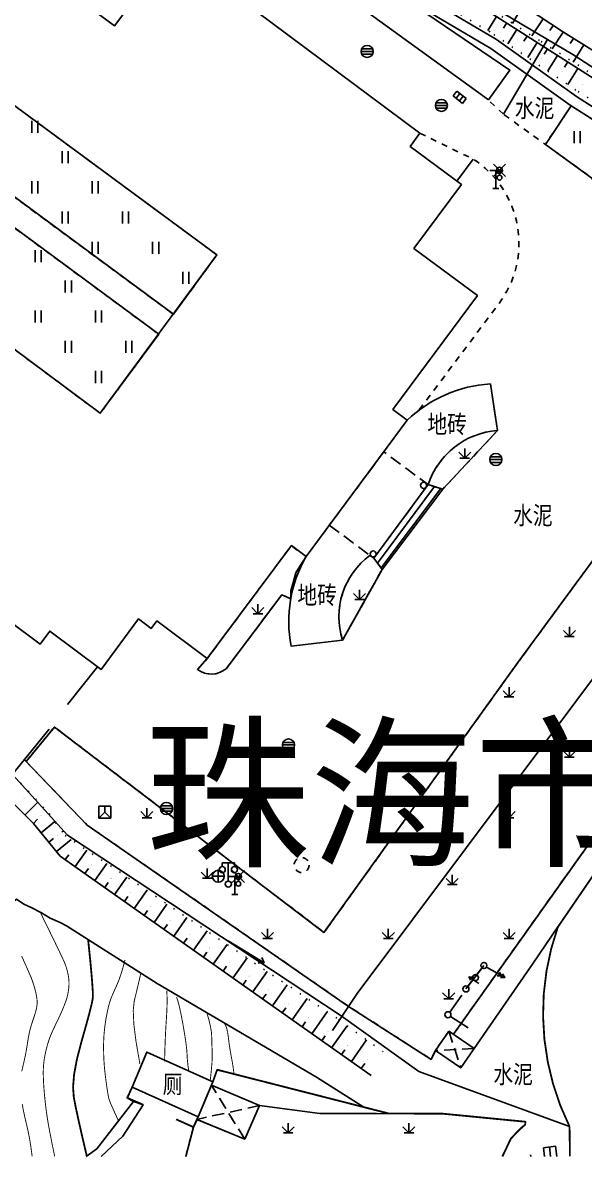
# Model space of a CAD drawing. Extents: x 396500 to 398250, y 1005980 to 1008200.
# Drawn here: x 396586.7 to 396633.3, y 1006599.9 to 1006693.8 of the extents above; entities that cross this region are included whole.
import ezdxf
from ezdxf.enums import TextEntityAlignment as Align

# ---------------------------------------------------------------- set-up
doc = ezdxf.new("R2010")
doc.units = 0
doc.header["$LTSCALE"] = 0.5
doc.header["$PDMODE"] = 35
doc.header["$PDSIZE"] = 0.5
for name, pattern in [('X4', [1.6, 0, -1.6]), ('X5', [3, 2, -1]), ('X6', [2, 1, -1])]:
    doc.linetypes.add(name, pattern=pattern)
doc.layers.get('0').update_dxf_attribs({"linetype": 'CONTINUOUS'})
doc.layers.add('ASSIST', color=7, linetype='CONTINUOUS', plot=False)
for name, color, linetype in [('DGX', 2, 'CONTINUOUS'), ('DLDW', 11, 'CONTINUOUS'), ('DLSS', 4, 'CONTINUOUS'), ('DMTZ', 3, 'CONTINUOUS'), ('GXYZ', 2, 'CONTINUOUS'), ('JMD', 6, 'CONTINUOUS'), ('SXSS', 5, 'CONTINUOUS'), ('ZBTZ', 3, 'CONTINUOUS')]:
    doc.layers.add(name, color=color, linetype=linetype)
doc.layers.add('绘图层', color=6, linetype='CONTINUOUS', lineweight=5)
doc.styles.add('粗等线体', font='simhei.ttf')
doc.styles.add('细等线体', font='长等线体_0.TTF', dxfattribs={"width": 0.8})
doc.linetypes.add('10412', pattern='A,2,[158,AAA.SHX,S=1,R=0,X=0,Y=0],2,[151,AAA.SHX,S=1,R=0,X=0,Y=3],1e-12', length=4)
doc.linetypes.add('10421', pattern='A,2,[150,AAA.SHX,S=1,R=0,X=0,Y=1],1e-11', length=2)
doc.linetypes.add('10422', pattern='A,2,[150,AAA.SHX,S=1,R=0,X=0,Y=1],2,[177,AAA.SHX,S=1,R=0,X=0,Y=0.8],1e-09', length=4)
doc.linetypes.add('1161', pattern='A,0,[149,AAA.SHX,S=0.15,R=0,X=0,Y=0],-1.6', length=1.6)
doc.linetypes.add('443', pattern='A,5,[169,AAA.SHX,S=0.83,R=0,X=0,Y=0],5', length=10)
doc.linetypes.add('444', pattern='A,4.5,[145,AAA.SHX,S=1,R=0,X=0,Y=1],4.5,-0.5,[146,AAA.SHX,S=1,R=0,X=0,Y=0],-0.5', length=10)

# ---------------------------------------------------------------- blocks, each defined once
blk = doc.blocks.new('gc170')
at = {"linetype": 'Continuous'}
blk.add_circle((0, 0), 0.5, dxfattribs=at)
blk = doc.blocks.new('gc013a')
at = {"linetype": 'Continuous'}
blk.add_line((0.5, 0), (4, 0), dxfattribs=at)
at = {"linetype": 'Continuous', "flags": 128}
for points in [[(2.77, 0.35), (3.38, 0), (2.77, -0.35)], [(3.39, 0.35), (4, 0), (3.39, -0.35)]]:
    blk.add_lwpolyline(points, dxfattribs=at)
blk = doc.blocks.new('gc086')
for p, q in [((0, 0), (7, 0)), ((7, 0), (6.18, 0.57)), ((7, 0), (6.18, -0.57))]:
    blk.add_line(p, q)
blk = doc.blocks.new('gc232')
for p, q in [((0.5, 1), (0.5, -1)), ((0.5, -1), (0.19, -0.46)), ((0.5, -1), (0.81, -0.46))]:
    blk.add_line(p, q)
blk.add_circle((0, 0), 0.5)
blk = doc.blocks.new('gc063')
for p, q in [((-1, 3), (1, 3)), ((0, 0), (0, 3)), ((0.6, 3), (0.6, 2.2)), ((-0.5, 0), (0.5, 0))]:
    blk.add_line(p, q)
blk.add_circle((0.6, 1.8), 0.4)
blk.add_point((0.6, 3))
blk.add_point((0.6, 3))
blk = doc.blocks.new('gc053')
for p, q in [((-1, 0), (1, 0)), ((-0.9, 0.43), (0.9, 0.43)), ((-0.88, -0.47), (0.88, -0.47))]:
    blk.add_line(p, q)
blk.add_circle((0, 0), 1)
blk = doc.blocks.new('gc041')
for p, q in [((-1, 0.5), (1, 0.5)), ((-1, -0.5), (-1, 0.5)), ((-0.33, 0.5), (-0.33, -0.5)), ((0.33, 0.5), (0.33, -0.5)), ((1, 0.5), (1, -0.5)), ((1, -0.5), (-1, -0.5))]:
    blk.add_line(p, q)
blk = doc.blocks.new('gc049')
for p, q in [((-1, 1), (-1, -1)), ((1, 1), (-1, 1)), ((-1, -1), (0, 0)), ((0, 0), (0, 1)), ((0, 0), (1, -1)), ((1, -1), (1, 1)), ((-1, -1), (1, -1))]:
    blk.add_line(p, q)
blk = doc.blocks.new('gc097')
for p, q in [((-1, 2.9), (-1, 3.5)), ((-1, 3.5), (1, 3.5)), ((0, 0.5), (0, 3.5)), ((1, 3.5), (1, 2.9))]:
    blk.add_line(p, q)
for centre in [(-1, 2.4), (1, 2.4), (0, 0)]:
    blk.add_circle(centre, 0.5)
blk = doc.blocks.new('gc043')
for p, q in [((-1, 0), (1, 0)), ((0, -1), (0, 1))]:
    blk.add_line(p, q)
blk.add_circle((0, 0), 1)
blk = doc.blocks.new('gc013c')
at = {"linetype": 'Continuous'}
blk.add_line((0.5, 0), (4, 0), dxfattribs=at)
at = {"linetype": 'Continuous', "const_width": 0.15, "flags": 128}
blk.add_lwpolyline([(3.775, 0, 1), (3.925, 0, 1)], format="xyb", close=True, dxfattribs=at)
blk = doc.blocks.new('gc323')
at = {"flags": 128}
for points in [[(-0.5, 0), (-0.5, 2)], [(0.5, 0), (0.5, 2)]]:
    blk.add_lwpolyline(points, dxfattribs=at)
blk = doc.blocks.new('gc124')
for p, q in [((-1, 1), (0, 0)), ((-0.8, 0), (0.8, 0)), ((0, 0), (0, 1.6)), ((0, 0), (1, 1))]:
    blk.add_line(p, q)
blk = doc.blocks.new('GC200')
at = {"linetype": 'Continuous', "const_width": 0.2, "flags": 128}
blk.add_lwpolyline([(-0.1, 0, 1), (0.1, 0, 1)], format="xyb", close=True, dxfattribs=at)

msp = doc.modelspace()

# ---------------------------------------------------------------- linework, layer by layer
at = {"layer": 'ASSIST', "linetype": 'X4'}
for points in [[(396657.988, 1006671.982), (396655.198, 1006674.047), (396651.147, 1006677.129), (396650.827, 1006676.708), (396649.853, 1006677.231), (396646.467, 1006679.329), (396632.569, 1006688.235), (396625.454, 1006693.053), (396614.905, 1006699.277), (396606.078, 1006704.39), (396601.981, 1006705.978), (396587.123, 1006711.475), (396578.233, 1006713.982), (396568.544, 1006715.93), (396554.916, 1006718.275), (396548.557, 1006720.072), (396525.429, 1006729.389), (396500, 1006746.265)], [(396652.934, 1006677.239), (396646.373, 1006681.614), (396639.629, 1006685.904), (396629.543, 1006692.337), (396619.463, 1006698.769), (396610.855, 1006703.831), (396601.894, 1006708.169), (396594.478, 1006711.088), (396591.133, 1006712.104), (396587.927, 1006713.543)], [(396500, 1006699.34), (396501.896, 1006698.033), (396508.976, 1006693.783), (396525.671, 1006684.12), (396538.75, 1006676.549), (396547.996, 1006669.293), (396560.321, 1006656.653), (396566.026, 1006650.083), (396569.724, 1006646.164), (396579.931, 1006637.354), (396585.956, 1006631.554), (396588.942, 1006628.367), (396590.271, 1006626.548), (396612.892, 1006611.339), (396616.805, 1006608.503)]]:
    msp.add_lwpolyline(points, dxfattribs=at)
at = {"layer": 'ASSIST', "linetype": '1161', "elevation": 19.049, "flags": 128}
msp.add_lwpolyline([(396602.839, 1006674.595), (396576.824, 1006693.753), (396577.011, 1006694.007), (396572.761, 1006697.137), (396573.158, 1006693.03), (396574.106, 1006685.622), (396576.046, 1006683.817), (396579.261, 1006683.286), (396584.026, 1006680.884), (396599.227, 1006669.69)], close=True, dxfattribs=at)
at = {"layer": 'ASSIST', "linetype": '1161'}
msp.add_lwpolyline([(396628.406, 1006695.108), (396631.541, 1006693.017), (396633.883, 1006691.56)], dxfattribs=at)
at = {"layer": 'ASSIST', "linetype": '1161', "flags": 128}
msp.add_lwpolyline([(396577.764, 1006681.628), (396582.079, 1006679.771), (396598.011, 1006668.038), (396593.166, 1006661.492), (396578.734, 1006672.228), (396570.526, 1006682.251)], close=True, dxfattribs=at)
for points in [[(396626.074, 1006660.066, 0.303009), (396620.323, 1006655.586), (396621.545, 1006655.205)], [(396622.05, 1006610.374), (396620.941, 1006608.76), (396620.576, 1006608.029), (396613.66, 1006612.47), (396592.099, 1006627.411), (396587.03, 1006632.671), (396589.375, 1006635.525), (396611.702, 1006618.531), (396627.759, 1006640.866), (396638.883, 1006655.989, -0.379463), (396643.639, 1006654.741), (396646.456, 1006652.519, -0.14126), (396648.095, 1006646.153), (396625.101, 1006613.872), (396622.435, 1006610.115)], [(396608.949, 1006646.144), (396608.218, 1006646.476), (396603.598, 1006640.356, -0.350688), (396601.229, 1006640.296), (396602.036, 1006641.196), (396608.998, 1006650.541), (396610.214, 1006649.635), (396609.387, 1006648.333), (396608.961, 1006646.792)], [(396615.502, 1006649.736, 0.322315), (396613.242, 1006642.721), (396616.52, 1006648.571), (396615.83, 1006649.492)]]:
    msp.add_lwpolyline(points, format="xyb", close=True, dxfattribs=at)
at = {"layer": 'ASSIST', "linetype": 'Continuous', "flags": 128}
msp.add_lwpolyline([(396616.52, 1006648.571), (396615.83, 1006649.492), (396620.323, 1006655.586), (396621.545, 1006655.205)], close=True, dxfattribs=at)
at = {"layer": 'ASSIST', "linetype": '1161', "flags": 128}
msp.add_lwpolyline([(396591.992, 1006600), (396592.885, 1006600.627), (396595.912, 1006604.544), (396595.413, 1006604.843), (396595.808, 1006605.731), (396597.037, 1006608.63), (396602.503, 1006606.172), (396602.843, 1006607.174), (396614.996, 1006604.078), (396611.089, 1006606.567), (396597.886, 1006614.313), (396590.379, 1006619.082), (396589.862, 1006619.35), (396589.009, 1006619.723), (396588.299, 1006620.154), (396587.446, 1006620.584), (396586.848, 1006620.871), (396586.243, 1006621.279), (396581.428, 1006617.677), (396580.351, 1006616.627), (396579.346, 1006615.623), (396577.737, 1006614.19), (396573.931, 1006612.48), (396572.904, 1006611.232), (396572.052, 1006610.721), (396571.057, 1006610.625), (396569.474, 1006610.64), (396569.063, 1006610.579), (396568.077, 1006610.416), (396567.084, 1006610.203), (396566.887, 1006610.141), (396564.074, 1006609.251), (396562.812, 1006608.841), (396560.785, 1006608.179), (396558.976, 1006607.718), (396557.763, 1006607.5), (396557.418, 1006607.448), (396561.278, 1006601.387), (396561.855, 1006600.005), (396561.858, 1006600)], dxfattribs=at)
at = {"layer": 'ASSIST', "linetype": 'Continuous', "flags": 128}
for points in [[(396623.458, 1006613.858), (396624.946, 1006615.796)], [(396630.979, 1006600), (396630.869, 1006600.844)]]:
    msp.add_lwpolyline(points, dxfattribs=at)
at = {"layer": 'ASSIST', "linetype": '1161', "elevation": -27.346}
msp.add_lwpolyline([(396600.26, 1006600), (396600.889, 1006602.425), (396601.201, 1006603.05), (396605.139, 1006601.424), (396606.359, 1006604.209), (396611.371, 1006603.557), (396615.889, 1006603.509), (396621.493, 1006603.538), (396628.396, 1006602.867), (396628.372, 1006602.618), (396627.189, 1006601.479), (396626.48, 1006600)], dxfattribs=at)
at = {"layer": 'ASSIST', "linetype": 'Continuous', "elevation": 19.998, "flags": 128}
msp.add_lwpolyline([(396630.979, 1006600), (396630.869, 1006600.844)], dxfattribs=at)
at = {"layer": 'DGX', "linetype": 'Continuous', "const_width": 0.075}
for points in [[(396589.393, 1006600), (396589.178, 1006601.055), (396589.004, 1006601.94), (396588.872, 1006602.656), (396588.782, 1006603.203), (396588.715, 1006603.667), (396588.654, 1006604.135), (396588.6, 1006604.608), (396588.552, 1006605.085), (396588.512, 1006605.55), (396588.482, 1006605.987), (396588.462, 1006606.397), (396588.451, 1006606.778), (396588.452, 1006607.138), (396588.468, 1006607.481), (396588.499, 1006607.809), (396588.544, 1006608.121), (396588.599, 1006608.416), (396588.657, 1006608.692), (396588.718, 1006608.95), (396588.783, 1006609.189), (396588.851, 1006609.415), (396588.922, 1006609.631), (396588.997, 1006609.838), (396589.074, 1006610.035), (396589.164, 1006610.247), (396589.277, 1006610.497), (396589.412, 1006610.785), (396589.569, 1006611.111), (396589.73, 1006611.446), (396589.875, 1006611.758), (396590.004, 1006612.05), (396590.117, 1006612.319), (396590.214, 1006612.563), (396590.294, 1006612.775), (396590.357, 1006612.957), (396590.404, 1006613.108), (396590.44, 1006613.244), (396590.473, 1006613.381), (396590.501, 1006613.518), (396590.526, 1006613.656), (396590.547, 1006613.795), (396590.563, 1006613.935), (396590.574, 1006614.075), (396590.581, 1006614.215), (396590.582, 1006614.357), (396590.577, 1006614.498), (396590.568, 1006614.64), (396590.552, 1006614.783), (396590.531, 1006614.926), (396590.505, 1006615.071), (396590.474, 1006615.217), (396590.437, 1006615.364), (396590.396, 1006615.512), (396590.35, 1006615.662), (396590.299, 1006615.814), (396590.243, 1006615.968), (396590.071, 1006616.352), (396589.669, 1006617.194), (396589.039, 1006618.493), (396588.178, 1006620.251)], [(396595.217, 1006616.251), (396595.048, 1006615.606), (396594.873, 1006615.03), (396594.692, 1006614.523), (396594.505, 1006614.087), (396594.329, 1006613.707), (396594.183, 1006613.372), (396594.066, 1006613.082), (396593.978, 1006612.837), (396593.906, 1006612.594), (396593.833, 1006612.313), (396593.762, 1006611.993), (396593.69, 1006611.634), (396593.624, 1006611.256), (396593.568, 1006610.88), (396593.522, 1006610.506), (396593.486, 1006610.133), (396593.462, 1006609.745), (396593.448, 1006609.323), (396593.446, 1006608.868), (396593.456, 1006608.38), (396593.48, 1006607.863), (396593.521, 1006607.321), (396593.58, 1006606.755), (396593.657, 1006606.164), (396593.735, 1006605.622), (396593.801, 1006605.202), (396593.855, 1006604.903), (396593.895, 1006604.726), (396593.969, 1006604.527), (396594.125, 1006604.165), (396594.361, 1006603.639), (396594.679, 1006602.948)], [(396598.686, 1006613.711), (396598.704, 1006613.164), (396598.704, 1006612.589), (396598.685, 1006611.987), (396598.646, 1006611.356), (396598.601, 1006610.654), (396598.561, 1006609.837), (396598.526, 1006608.905), (396598.496, 1006607.858)], [(396601.98, 1006611.954), (396602.161, 1006611.332), (396602.291, 1006610.794), (396602.371, 1006610.338), (396602.401, 1006609.965), (396602.407, 1006609.635), (396602.417, 1006609.307), (396602.43, 1006608.982), (396602.446, 1006608.658), (396602.449, 1006608.268), (396602.423, 1006607.74), (396602.366, 1006607.075), (396602.281, 1006606.272)]]:
    msp.add_lwpolyline(points, dxfattribs=at)
at = {"layer": 'DGX', "color": 3, "linetype": 'Continuous', "lineweight": -2, "const_width": 0.15, "flags": 128}
msp.add_lwpolyline([(396592.053, 1006600.043), (396591.682, 1006601.621), (396591.379, 1006602.957), (396591.144, 1006604.051), (396590.978, 1006604.903), (396590.918, 1006605.736), (396591.002, 1006606.772), (396591.23, 1006608.01), (396591.603, 1006609.452), (396591.996, 1006610.837), (396592.285, 1006611.907), (396592.472, 1006612.662), (396592.555, 1006613.102), (396592.554, 1006613.616), (396592.489, 1006614.595), (396592.36, 1006616.039), (396592.166, 1006617.947)], dxfattribs=at)
at = {"layer": 'DGX', "linetype": 'Continuous', "const_width": 0.075, "flags": 128}
for points in [[(396586.659, 1006616.58), (396587.017, 1006615.784), (396587.276, 1006615.198), (396587.435, 1006614.823), (396587.54, 1006614.548), (396587.638, 1006614.262), (396587.728, 1006613.966), (396587.809, 1006613.659), (396587.876, 1006613.361), (396587.921, 1006613.09), (396587.943, 1006612.846), (396587.944, 1006612.63), (396587.918, 1006612.405), (396587.862, 1006612.136), (396587.775, 1006611.821), (396587.658, 1006611.461), (396587.537, 1006611.098), (396587.436, 1006610.772), (396587.355, 1006610.484), (396587.296, 1006610.233), (396587.247, 1006609.989), (396587.198, 1006609.721), (396587.15, 1006609.43), (396587.102, 1006609.115), (396587.045, 1006608.769), (396586.972, 1006608.383), (396586.881, 1006607.958), (396586.773, 1006607.493), (396586.671, 1006607.045)], [(396596.454, 1006607.656), (396596.138, 1006609.478), (396595.954, 1006610.949), (396595.902, 1006612.069), (396595.982, 1006612.839), (396596.127, 1006613.432), (396596.269, 1006614.024), (396596.407, 1006614.615), (396596.543, 1006615.205)], [(396599.487, 1006613.18), (396599.601, 1006612.86), (396599.728, 1006612.376), (396599.868, 1006611.73), (396600.02, 1006610.922), (396600.161, 1006610.102), (396600.264, 1006609.424), (396600.329, 1006608.886), (396600.358, 1006608.491), (396600.374, 1006608.157), (396600.404, 1006607.807), (396600.447, 1006607.441), (396600.503, 1006607.059)], [(396604.244, 1006606.817), (396604.214, 1006607.104), (396604.167, 1006607.436), (396604.106, 1006607.814), (396604.028, 1006608.236), (396603.949, 1006608.673), (396603.88, 1006609.094), (396603.822, 1006609.498), (396603.775, 1006609.886), (396603.725, 1006610.24), (396603.658, 1006610.543), (396603.575, 1006610.794), (396603.475, 1006610.994)], [(396586.706, 1006604.34), (396586.8, 1006603.826), (396586.916, 1006603.278), (396587.054, 1006602.699), (396587.195, 1006602.083), (396587.322, 1006601.428), (396587.433, 1006600.733), (396587.53, 1006600)]]:
    msp.add_lwpolyline(points, dxfattribs=at)
at = {"layer": 'DLDW', "color": 11, "linetype": 'Continuous'}
for p, q in [((396630.869, 1006600.844), (396629.877, 1006600.715)), ((396629.971, 1006600), (396629.877, 1006600.715)), ((396630.475, 1006600), (396630.373, 1006600.779))]:
    msp.add_line(p, q, dxfattribs=at)
at = {"layer": 'DLDW', "linetype": 'Continuous', "flags": 128}
for points, elevation in [([(396625.32, 1006687.43), (396608.137, 1006699.897), (396609.555, 1006701.786), (396627.101, 1006689.884)], 19.55), ([(396597.037, 1006608.63), (396602.503, 1006606.172), (396601.273, 1006603.273), (396595.808, 1006605.731)], -27.346)]:
    msp.add_lwpolyline(points, close=True, dxfattribs=dict(at, elevation=elevation))
at = {"layer": 'DLSS', "linetype": 'X6', "flags": 128}
for points, elevation in [([(396572.761, 1006697.137), (396573.158, 1006693.03), (396574.106, 1006685.622), (396576.046, 1006683.817), (396579.261, 1006683.286), (396584.026, 1006680.884), (396599.227, 1006669.69)], 19.049), ([(396639.625, 1006669.795), (396639.284, 1006670.543), (396633.897, 1006680.96), (396630.037, 1006683.74), (396626.567, 1006686.246)], 19.203)]:
    msp.add_lwpolyline(points, dxfattribs=dict(at, elevation=elevation))
for points, elevation in [([(396602.839, 1006674.595), (396576.824, 1006693.753), (396577.011, 1006694.007), (396572.761, 1006697.137), (396573.158, 1006693.03), (396574.106, 1006685.622), (396576.046, 1006683.817), (396579.261, 1006683.286), (396584.026, 1006680.884), (396599.227, 1006669.69)], 19.049), ([(396639.625, 1006669.795), (396639.284, 1006670.543), (396633.897, 1006680.96), (396630.037, 1006683.74), (396632.171, 1006686.935), (396646.006, 1006678.183), (396644.192, 1006675.798), (396643.56, 1006676.279), (396642.374, 1006674.684), (396641.747, 1006673.692), (396642.281, 1006673.286)], 19.203)]:
    msp.add_lwpolyline(points, close=True, dxfattribs=dict(at, elevation=elevation))
for points in [[(396626.567, 1006686.246), (396625.14, 1006687.561)], [(396620.323, 1006655.586), (396621.545, 1006655.205), (396626.074, 1006660.066)], [(396613.242, 1006642.721), (396616.52, 1006648.571), (396615.83, 1006649.492)]]:
    msp.add_lwpolyline(points, dxfattribs=at)
for points in [[(396619.653, 1006684.669), (396624.05, 1006682.529, -0.437809), (396626.154, 1006670.522), (396619.552, 1006661.729)], [(396587.03, 1006632.671), (396589.375, 1006635.525), (396611.702, 1006618.531), (396627.759, 1006640.866), (396638.883, 1006655.989, -0.379463), (396643.639, 1006654.741), (396646.456, 1006652.519, -0.14126), (396648.095, 1006646.153), (396625.101, 1006613.872), (396622.435, 1006610.115)]]:
    msp.add_lwpolyline(points, format="xyb", dxfattribs=at)
for points, elevation in [([(396570.526, 1006682.251, -0.020319), (396577.764, 1006681.628), (396582.079, 1006679.771), (396598.011, 1006668.038)], 20.246), ([(396608.949, 1006646.144), (396608.218, 1006646.476), (396603.598, 1006640.356, -0.350688), (396601.229, 1006640.296), (396602.036, 1006641.196)], 19.72)]:
    msp.add_lwpolyline(points, format="xyb", dxfattribs=dict(at, elevation=elevation))
for points, elevation in [([(396570.526, 1006682.251, -0.020319), (396577.764, 1006681.628), (396582.079, 1006679.771), (396598.011, 1006668.038), (396593.166, 1006661.492), (396578.734, 1006672.228)], 20.246), ([(396608.949, 1006646.144), (396608.218, 1006646.476), (396603.598, 1006640.356, -0.350688), (396601.229, 1006640.296), (396602.036, 1006641.196), (396608.998, 1006650.541), (396610.214, 1006649.635), (396609.387, 1006648.333), (396608.961, 1006646.792)], 19.72)]:
    msp.add_lwpolyline(points, format="xyb", close=True, dxfattribs=dict(at, elevation=elevation))
for points in [[(396626.074, 1006660.066, 0.303009), (396620.323, 1006655.586), (396621.545, 1006655.205)], [(396622.05, 1006610.374), (396620.941, 1006608.76), (396620.576, 1006608.029), (396613.66, 1006612.47), (396592.099, 1006627.411), (396587.03, 1006632.671), (396589.375, 1006635.525), (396611.702, 1006618.531), (396627.759, 1006640.866), (396638.883, 1006655.989, -0.379463), (396643.639, 1006654.741), (396646.456, 1006652.519, -0.14126), (396648.095, 1006646.153), (396625.101, 1006613.872), (396622.435, 1006610.115)], [(396615.502, 1006649.736, 0.322315), (396613.242, 1006642.721), (396616.52, 1006648.571), (396615.83, 1006649.492)]]:
    msp.add_lwpolyline(points, format="xyb", close=True, dxfattribs=at)
at = {"layer": 'DLSS', "linetype": 'Continuous', "const_width": 0.15, "flags": 128}
msp.add_lwpolyline([(396632.073, 1006600), (396632.042, 1006602.471, -0.202834), (396631.074, 1006618.984), (396648.573, 1006644.52), (396648.095, 1006646.153)], format="xyb", dxfattribs=at)
at = {"layer": 'DLSS', "linetype": 'X6', "elevation": -27.346}
msp.add_lwpolyline([(396600.253, 1006600), (396600.862, 1006602.393)], dxfattribs=at)
at = {"layer": 'DLSS', "linetype": 'X6'}
msp.add_circle((396609.848, 1006624.109, 19.128), 0.616, dxfattribs=at)
at = {"layer": 'DMTZ', "linetype": 'Continuous'}
for p, q in [((396628.185, 1006695.236), (396627.325, 1006693.752)), ((396625.989, 1006694.322), (396625.272, 1006693.16)), ((396629.858, 1006694.14), (396628.921, 1006692.734)), ((396626.833, 1006693.785), (396626.564, 1006693.363)), ((396627.676, 1006693.248), (396626.92, 1006692.061)), ((396630.69, 1006693.585), (396630.412, 1006693.169)), ((396631.522, 1006693.03), (396630.607, 1006691.658)), ((396628.52, 1006692.711), (396628.251, 1006692.289)), ((396629.363, 1006692.174), (396628.577, 1006690.939)), ((396632.37, 1006692.501), (396632.106, 1006692.077)), ((396630.207, 1006691.637), (396629.938, 1006691.215)), ((396633.22, 1006691.973), (396632.337, 1006690.555)), ((396631.05, 1006691.1), (396630.233, 1006689.817)), ((396631.894, 1006690.563), (396631.625, 1006690.141)), ((396632.738, 1006690.026), (396631.89, 1006688.695)), ((396586.923, 1006628.247), (396588.023, 1006629.348)), ((396587.631, 1006627.541), (396587.984, 1006627.894)), ((396588.267, 1006626.769), (396589.417, 1006627.716)), ((396588.903, 1006625.997), (396589.289, 1006626.315)), ((396589.538, 1006625.225), (396590.752, 1006626.225)), ((396590.268, 1006624.555), (396590.557, 1006624.963)), ((396591.086, 1006623.978), (396592.053, 1006625.35)), ((396591.903, 1006623.402), (396592.191, 1006623.811)), ((396592.72, 1006622.826), (396593.713, 1006624.234)), ((396593.538, 1006622.25), (396593.826, 1006622.658)), ((396594.355, 1006621.673), (396595.373, 1006623.118)), ((396595.989, 1006620.521), (396597.033, 1006622.001)), ((396595.172, 1006621.097), (396595.46, 1006621.506)), ((396597.624, 1006619.368), (396598.693, 1006620.885)), ((396596.807, 1006619.945), (396597.095, 1006620.353)), ((396599.259, 1006618.216), (396600.354, 1006619.769)), ((396598.441, 1006618.792), (396598.729, 1006619.201)), ((396600.076, 1006617.64), (396600.364, 1006618.048)), ((396600.893, 1006617.063), (396602.014, 1006618.653)), ((396602.528, 1006615.911), (396603.674, 1006617.537)), ((396601.71, 1006616.487), (396601.998, 1006616.896)), ((396604.162, 1006614.758), (396605.334, 1006616.421)), ((396603.345, 1006615.335), (396603.633, 1006615.743)), ((396605.797, 1006613.606), (396606.994, 1006615.304)), ((396604.979, 1006614.182), (396605.268, 1006614.591)), ((396607.431, 1006612.453), (396608.654, 1006614.188)), ((396606.614, 1006613.03), (396606.902, 1006613.438)), ((396608.249, 1006611.877), (396608.537, 1006612.286)), ((396609.066, 1006611.301), (396610.314, 1006613.072)), ((396610.7, 1006610.148), (396611.975, 1006611.956)), ((396609.883, 1006610.725), (396610.171, 1006611.133)), ((396612.335, 1006608.996), (396613.617, 1006610.814)), ((396611.518, 1006609.572), (396611.806, 1006609.981)), ((396613.969, 1006607.843), (396615.236, 1006609.64)), ((396613.152, 1006608.42), (396613.44, 1006608.828)), ((396614.787, 1006607.267), (396615.075, 1006607.676))]:
    msp.add_line(p, q, dxfattribs=at)
for points in [[(396658.856, 1006673.328), (396650.717, 1006678.579), (396626.021, 1006694.302), (396615.696, 1006700.671), (396606.126, 1006705.645), (396602.211, 1006707.474), (396587.625, 1006712.997), (396576.871, 1006716.03), (396569.824, 1006717.196), (396555.284, 1006719.836), (396548.85, 1006721.71), (396526.886, 1006730.367), (396500, 1006747.921)], [(396653.761, 1006677.796), (396651.991, 1006679.473), (396650.423, 1006680.715), (396648.785, 1006681.862), (396638.139, 1006688.767), (396634.84, 1006690.951), (396633.883, 1006691.56), (396631.541, 1006693.017), (396628.406, 1006695.108), (396625.249, 1006696.938), (396624.383, 1006697.515), (396618.542, 1006701.374), (396615.198, 1006703.569), (396607.355, 1006708.461), (396603.264, 1006710.885), (396601.557, 1006711.929), (396598.889, 1006713.246), (396596.205, 1006714.321), (396593.828, 1006715.182), (396591.569, 1006715.691), (396589.299, 1006715.926)], [(396500, 1006697.237), (396500.978, 1006696.565), (396508.491, 1006692.472), (396537.774, 1006675.116), (396546.841, 1006667.999), (396559.1, 1006655.426), (396567.504, 1006646.986), (396579.206, 1006636.238), (396584.833, 1006630.334), (396587.631, 1006627.541), (396589.844, 1006624.854), (396615.604, 1006606.691)]]:
    msp.add_lwpolyline(points, dxfattribs=at)
at = {"layer": 'DMTZ', "linetype": '10422', "elevation": 19.378, "flags": 128}
for points in [[(396650.5, 1006676.277), (396632.605, 1006687.714), (396626.001, 1006692.416), (396614.566, 1006699.185), (396605.858, 1006704.214), (396601.748, 1006705.374), (396589.333, 1006709.986), (396582.133, 1006712.362), (396574.047, 1006714.313), (396565.091, 1006716.183), (396548.433, 1006719.35), (396537.935, 1006723.795), (396525.241, 1006728.759), (396520.789, 1006731.257), (396516.672, 1006734.011), (396500, 1006745.727)], [(396617.317, 1006696.521), (396625.515, 1006691.668), (396632.106, 1006686.975), (396646.006, 1006678.183)]]:
    msp.add_lwpolyline(points, dxfattribs=at)
at = {"layer": 'DMTZ', "linetype": '10412', "lineweight": 0, "elevation": -27.346}
msp.add_lwpolyline([(396586.243, 1006621.279), (396586.848, 1006620.871), (396587.446, 1006620.584), (396588.299, 1006620.154), (396589.009, 1006619.723), (396589.862, 1006619.35), (396590.379, 1006619.082), (396597.886, 1006614.313), (396611.089, 1006606.567), (396614.996, 1006604.078)], dxfattribs=at)
at = {"layer": 'DMTZ', "linetype": '10422', "elevation": -27.346}
msp.add_lwpolyline([(396595.912, 1006604.544), (396592.885, 1006600.627), (396591.992, 1006600)], dxfattribs=at)
at = {"layer": 'DMTZ', "linetype": '10421', "elevation": -27.346}
msp.add_lwpolyline([(396628.816, 1006600.118), (396628.824, 1006600)], dxfattribs=at)
at = {"layer": 'GXYZ', "linetype": 'Continuous'}
msp.add_line((396623.613, 1006614.054), (396624.794, 1006615.597), dxfattribs=at)
at = {"layer": 'JMD', "linetype": 'Continuous'}
for p, q in [((396615.83, 1006649.492), (396620.323, 1006655.586)), ((396616.13, 1006649.092), (396620.854, 1006655.42)), ((396616.43, 1006648.692), (396621.385, 1006655.255))]:
    msp.add_line(p, q, dxfattribs=at)
at = {"layer": 'JMD', "linetype": '444', "flags": 128}
msp.add_lwpolyline([(396656.959, 1006675.211), (396632.302, 1006691.189), (396609.275, 1006704.847), (396602.082, 1006708.333, 0.038753), (396577.125, 1006716.638), (396567.745, 1006718.137), (396549.256, 1006722.226), (396526.827, 1006731.115), (396500, 1006748.619)], format="xyb", dxfattribs=at)
at = {"layer": 'JMD', "linetype": 'Continuous', "flags": 128}
for points in [[(396567.851, 1006657.546), (396588.19, 1006642.399), (396588.984, 1006643.463), (396593.235, 1006640.292), (396596.342, 1006644.472), (396597.401, 1006643.685), (396597.862, 1006644.304), (396602.036, 1006641.196), (396608.998, 1006650.541), (396610.214, 1006649.635), (396618.603, 1006660.923), (396617.411, 1006661.809), (396624.409, 1006671.226), (396619.155, 1006675.13), (396623.088, 1006680.422), (396618.842, 1006683.578), (396619.653, 1006684.669), (396599.306, 1006699.832)], [(396588.559, 1006697.854), (396594.34, 1006693.545), (396596.53, 1006696.483)], [(396576.824, 1006693.753), (396602.839, 1006674.595), (396593.166, 1006661.492), (396578.734, 1006672.228)], [(396620.323, 1006655.586), (396621.545, 1006655.205)], [(396616.52, 1006648.571), (396615.83, 1006649.492)]]:
    msp.add_lwpolyline(points, dxfattribs=at)
at = {"layer": 'JMD', "linetype": '444', "flags": 128}
for points, elevation in [([(396500, 1006696.614), (396508.18, 1006691.812), (396537.445, 1006674.634), (396546.452, 1006667.563), (396558.688, 1006655.014), (396578.819, 1006635.676), (396583.606, 1006630.67), (396584.345, 1006629.94), (396584.833, 1006630.334), (396588.937, 1006635.342)], 20.411), ([(396626.567, 1006686.246), (396630.228, 1006692.419)], 19.203), ([(396614.526, 1006613.594), (396646.07, 1006655.643)], -27.346)]:
    msp.add_lwpolyline(points, dxfattribs=dict(at, elevation=elevation))
for points in [[(396622.699, 1006680.711), (396624.05, 1006682.529)], [(396590.447, 1006637.395), (396592.941, 1006640.511)]]:
    msp.add_lwpolyline(points, dxfattribs=at)
at = {"layer": 'JMD', "linetype": 'X5', "elevation": 24.681, "flags": 128}
msp.add_lwpolyline([(396612.144, 1006652.232), (396615.83, 1006649.492), (396620.323, 1006655.586), (396616.66, 1006658.308)], close=True, dxfattribs=at)
at = {"layer": 'JMD', "color": 6, "linetype": '443', "const_width": 0.15, "flags": 128}
for points, elevation in [([(396612.399, 1006610.408), (396614.526, 1006613.594)], -27.346), ([(396617.082, 1006603.546), (396602.843, 1006607.174)], -27.346), ([(396595.812, 1006605.729), (396595.413, 1006604.843), (396596.719, 1006604.278)], -27.346), ([(396599.461, 1006603.066), (396600.889, 1006602.425), (396601.273, 1006603.273)], -27.346), ([(396616.062, 1006603.548), (396611.371, 1006603.557)], 22.47), ([(396628.396, 1006602.867), (396621.493, 1006603.538), (396617.082, 1006603.546)], 22.47)]:
    msp.add_lwpolyline(points, dxfattribs=dict(at, elevation=elevation))
msp.add_lwpolyline([(396626.48, 1006600), (396627.189, 1006601.479), (396628.033, 1006602.365), (396628.372, 1006602.618)], dxfattribs=at)
at = {"layer": 'SXSS', "linetype": 'X5'}
for p, q in [((396622.05, 1006610.374), (396623.03, 1006607.325)), ((396624.139, 1006608.939), (396620.941, 1006608.76)), ((396605.139, 1006601.424), (396602.383, 1006605.888, -27.346)), ((396606.359, 1006604.209), (396601.177, 1006603.061, -27.346))]:
    msp.add_line(p, q, dxfattribs=at)
at = {"layer": 'SXSS', "linetype": 'Continuous', "flags": 128}
for points, elevation in [([(396622.05, 1006610.374), (396624.139, 1006608.939), (396623.03, 1006607.325), (396620.941, 1006608.76)], 19.028), ([(396606.359, 1006604.209), (396605.139, 1006601.424), (396601.177, 1006603.061), (396601.273, 1006603.273), (396602.383, 1006605.888)], -27.346)]:
    msp.add_lwpolyline(points, close=True, dxfattribs=dict(at, elevation=elevation))
at = {"layer": 'ZBTZ', "linetype": '1161', "elevation": 19.203, "flags": 128}
msp.add_lwpolyline([(396630.037, 1006683.74), (396632.171, 1006686.935)], dxfattribs=at)
msp.add_lwpolyline([(396630.037, 1006683.74), (396633.897, 1006680.96), (396639.284, 1006670.543), (396639.625, 1006669.795), (396642.281, 1006673.286), (396641.747, 1006673.692), (396642.374, 1006674.684), (396643.56, 1006676.279), (396644.192, 1006675.798), (396646.006, 1006678.183), (396632.171, 1006686.935)], close=True, dxfattribs=at)
at = {"layer": 'ZBTZ', "linetype": '1161', "flags": 128}
for points in [[(396620.323, 1006655.586, -0.303009), (396626.074, 1006660.066), (396625.481, 1006663.927, 0.176376), (396618.603, 1006660.923)], [(396625.911, 1006661.126), (396625.481, 1006663.927, 0.176376), (396618.603, 1006660.923)], [(396610.214, 1006649.635, 0.178486), (396608.971, 1006642.222), (396613.242, 1006642.721, -0.322315), (396615.502, 1006649.736)]]:
    msp.add_lwpolyline(points, format="xyb", dxfattribs=at)
for points in [[(396620.941, 1006608.76), (396620.576, 1006608.029), (396613.66, 1006612.47), (396592.099, 1006627.411), (396586.872, 1006632.835)], [(396585.902, 1006631.603), (396590.445, 1006626.584), (396613.122, 1006611.638), (396619.554, 1006607.037), (396632.042, 1006602.471)], [(396631.074, 1006618.984), (396629.022, 1006615.999), (396624.139, 1006608.939)]]:
    msp.add_lwpolyline(points, dxfattribs=at)
at = {"layer": 'ZBTZ', "linetype": '1161', "elevation": -27.346}
msp.add_lwpolyline([(396591.992, 1006600), (396592.885, 1006600.627), (396595.912, 1006604.544), (396596.719, 1006604.278), (396595.047, 1006601.667), (396593.235, 1006600)], dxfattribs=at)

# ---------------------------------------------------------------- block references
at = {"layer": 'DLDW', "linetype": 'Continuous', "xscale": 0.5, "yscale": 0.5}
msp.add_blockref('gc097', (396603.778, 1006622.53, 19.315), dxfattribs=at)
at = {"layer": 'DLSS', "linetype": 'Continuous', "xscale": 0.5, "yscale": 0.5, "zscale": 0.5}
for p in [(396625.936, 1006680.095, 19.473), (396604.308, 1006621.664, 19.299)]:
    msp.add_blockref('gc063', p, dxfattribs=at)
at = {"layer": 'DMTZ', "linetype": 'Continuous', "xscale": 0.125, "yscale": 0.125}
for p in [(396626.349, 1006693.026), (396628.036, 1006691.952), (396629.724, 1006690.878), (396631.411, 1006689.804), (396633.098, 1006688.73), (396586.852, 1006629.591), (396588.267, 1006628.178), (396589.597, 1006626.569), (396590.787, 1006625.29), (396592.422, 1006624.138), (396594.056, 1006622.985), (396595.691, 1006621.833), (396597.325, 1006620.68), (396598.96, 1006619.528), (396600.594, 1006618.375), (396602.229, 1006617.223), (396603.864, 1006616.07), (396605.498, 1006614.918), (396607.133, 1006613.765), (396608.767, 1006612.613), (396610.402, 1006611.46), (396612.036, 1006610.308), (396613.671, 1006609.155), (396615.305, 1006608.003)]:
    msp.add_blockref('GC200', p, dxfattribs=at)
at = {"layer": 'GXYZ', "linetype": 'Continuous'}
for name, p, xscale, yscale in [('gc053', (396615.277, 1006691.437, 19.02), 0.5, 0.5), ('gc053', (396621.427, 1006686.966, 19.439), 0.5, 0.5), ('gc053', (396625.938, 1006657.662, 19.066), 0.5, 0.5), ('gc053', (396608.765, 1006634.044, 19.258), 0.5, 0.5), ('gc053', (396598.653, 1006628.791, 19.307), 0.5, 0.5), ('gc049', (396593.549, 1006628.485, 19.464), 0.5, 0.5), ('gc043', (396602.946, 1006623.18, 19.197), 0.5, 0.5), ('gc170', (396624.946, 1006615.796, -27.346), 0.5000000000004171, 0.4999999999999624), ('gc170', (396623.458, 1006613.858), 0.5, 0.5), ('gc170', (396621.968, 1006611.723, 19.413), 0.5, 0.5)]:
    msp.add_blockref(name, p, dxfattribs=dict(at, xscale=xscale, yscale=yscale))
at = {"layer": 'GXYZ', "xscale": 0.5, "yscale": 0.5, "zscale": 0.5, "rotation": 321.4250203691149}
msp.add_blockref('gc041', (396622.941, 1006687.646, 19.442), dxfattribs=at)
at = {"layer": 'GXYZ', "linetype": 'Continuous', "xscale": 0.5, "yscale": 0.5, "zscale": 0.5, "rotation": 236.6467713658915}
msp.add_blockref('gc232', (396624.254, 1006614.796, 19.329), dxfattribs=at)
at = {"layer": 'GXYZ', "linetype": 'Continuous'}
for name, p, xscale, yscale, rotation in [('gc013a', (396624.946, 1006615.796, -27.346), 0.5000000001128305, 0.4999999999999624, 329.9093489180583), ('gc013c', (396621.968, 1006611.723, 19.413), 0.5, 0.5, 54.48335943046044), ('gc013c', (396621.968, 1006611.723, 19.413), 0.5, 0.5, 326.8537507774811)]:
    msp.add_blockref(name, p, dxfattribs=dict(at, xscale=xscale, yscale=yscale, rotation=rotation))
at = {"layer": 'JMD', "linetype": 'Continuous', "xscale": 0.5, "yscale": 0.5}
for p in [(396619.95, 1006655.531), (396615.777, 1006649.853)]:
    msp.add_blockref('gc170', p, dxfattribs=at)
at = {"layer": 'SXSS', "linetype": 'Continuous', "xscale": 0.5000000000034079, "yscale": 0.4999999999999624, "zscale": 0.5, "rotation": 328.5730829043549}
msp.add_blockref('gc086', (396603.771, 1006617.839, -27.346), dxfattribs=at)
at = {"layer": 'ZBTZ', "linetype": 'Continuous', "xscale": 0.5, "yscale": 0.5}
for name, p in [('gc323', (396587.761, 1006684.69)), ('gc323', (396632.675, 1006683.843)), ('gc323', (396590.261, 1006682.19)), ('gc323', (396587.761, 1006679.69)), ('gc323', (396592.761, 1006679.69)), ('gc323', (396590.261, 1006677.19)), ('gc323', (396595.261, 1006677.19)), ('gc323', (396592.761, 1006674.69)), ('gc323', (396597.761, 1006674.69)), ('gc323', (396588.026, 1006673.992)), ('gc323', (396590.526, 1006671.492)), ('gc323', (396600.261, 1006672.19)), ('gc323', (396588.026, 1006668.992)), ('gc323', (396593.026, 1006668.992)), ('gc323', (396590.526, 1006666.492)), ('gc323', (396595.526, 1006666.492)), ('gc323', (396593.026, 1006663.992)), ('gc124', (396623.363, 1006657.775)), ('gc124', (396614.649, 1006646.073)), ('gc124', (396606.229, 1006644.91)), ('gc124', (396632.03, 1006643.029)), ('gc124', (396627.03, 1006638.029)), ('gc124', (396632.03, 1006633.029)), ('gc124', (396597.03, 1006628.029)), ('gc124', (396627.03, 1006628.029)), ('gc124', (396602.03, 1006623.029)), ('gc124', (396622.326, 1006622.502)), ('gc124', (396607.03, 1006618.029)), ('gc124', (396617.03, 1006618.029)), ('gc124', (396627.03, 1006618.029)), ('gc124', (396622.03, 1006613.029)), ('gc124', (396608.735, 1006601.954)), ('gc124', (396618.735, 1006601.954))]:
    msp.add_blockref(name, p, dxfattribs=at)

# ---------------------------------------------------------------- texts
at = {"layer": 'DLDW', "linetype": 'Continuous', "style": '细等线体', "width": 0.8}
msp.add_text('厕', height=1.5, dxfattribs=at).set_placement((396599.156, 1006605.952, -27.346), align=Align.MIDDLE)
at = {"layer": 'DLSS', "linetype": 'Continuous', "style": '细等线体', "width": 0.8}
for s, p in [('水泥', (396629.148, 1006686.767)), ('地砖', (396621.902, 1006660.612)), ('水泥', (396629.003, 1006653.073)), ('地砖', (396611.133, 1006646.474)), ('水泥', (396627.37, 1006606.819))]:
    msp.add_text(s, height=1.5, dxfattribs=at).set_placement(p, align=Align.MIDDLE)
at = {"layer": '绘图层', "color": 1, "linetype": 'Continuous', "style": '粗等线体'}
msp.add_text('珠海市香洲东坑股份合作公司叠加图3', height=10, dxfattribs=at).set_placement((396709.403, 1006630.2), align=Align.MIDDLE)

doc.saveas('drawing.dxf')
